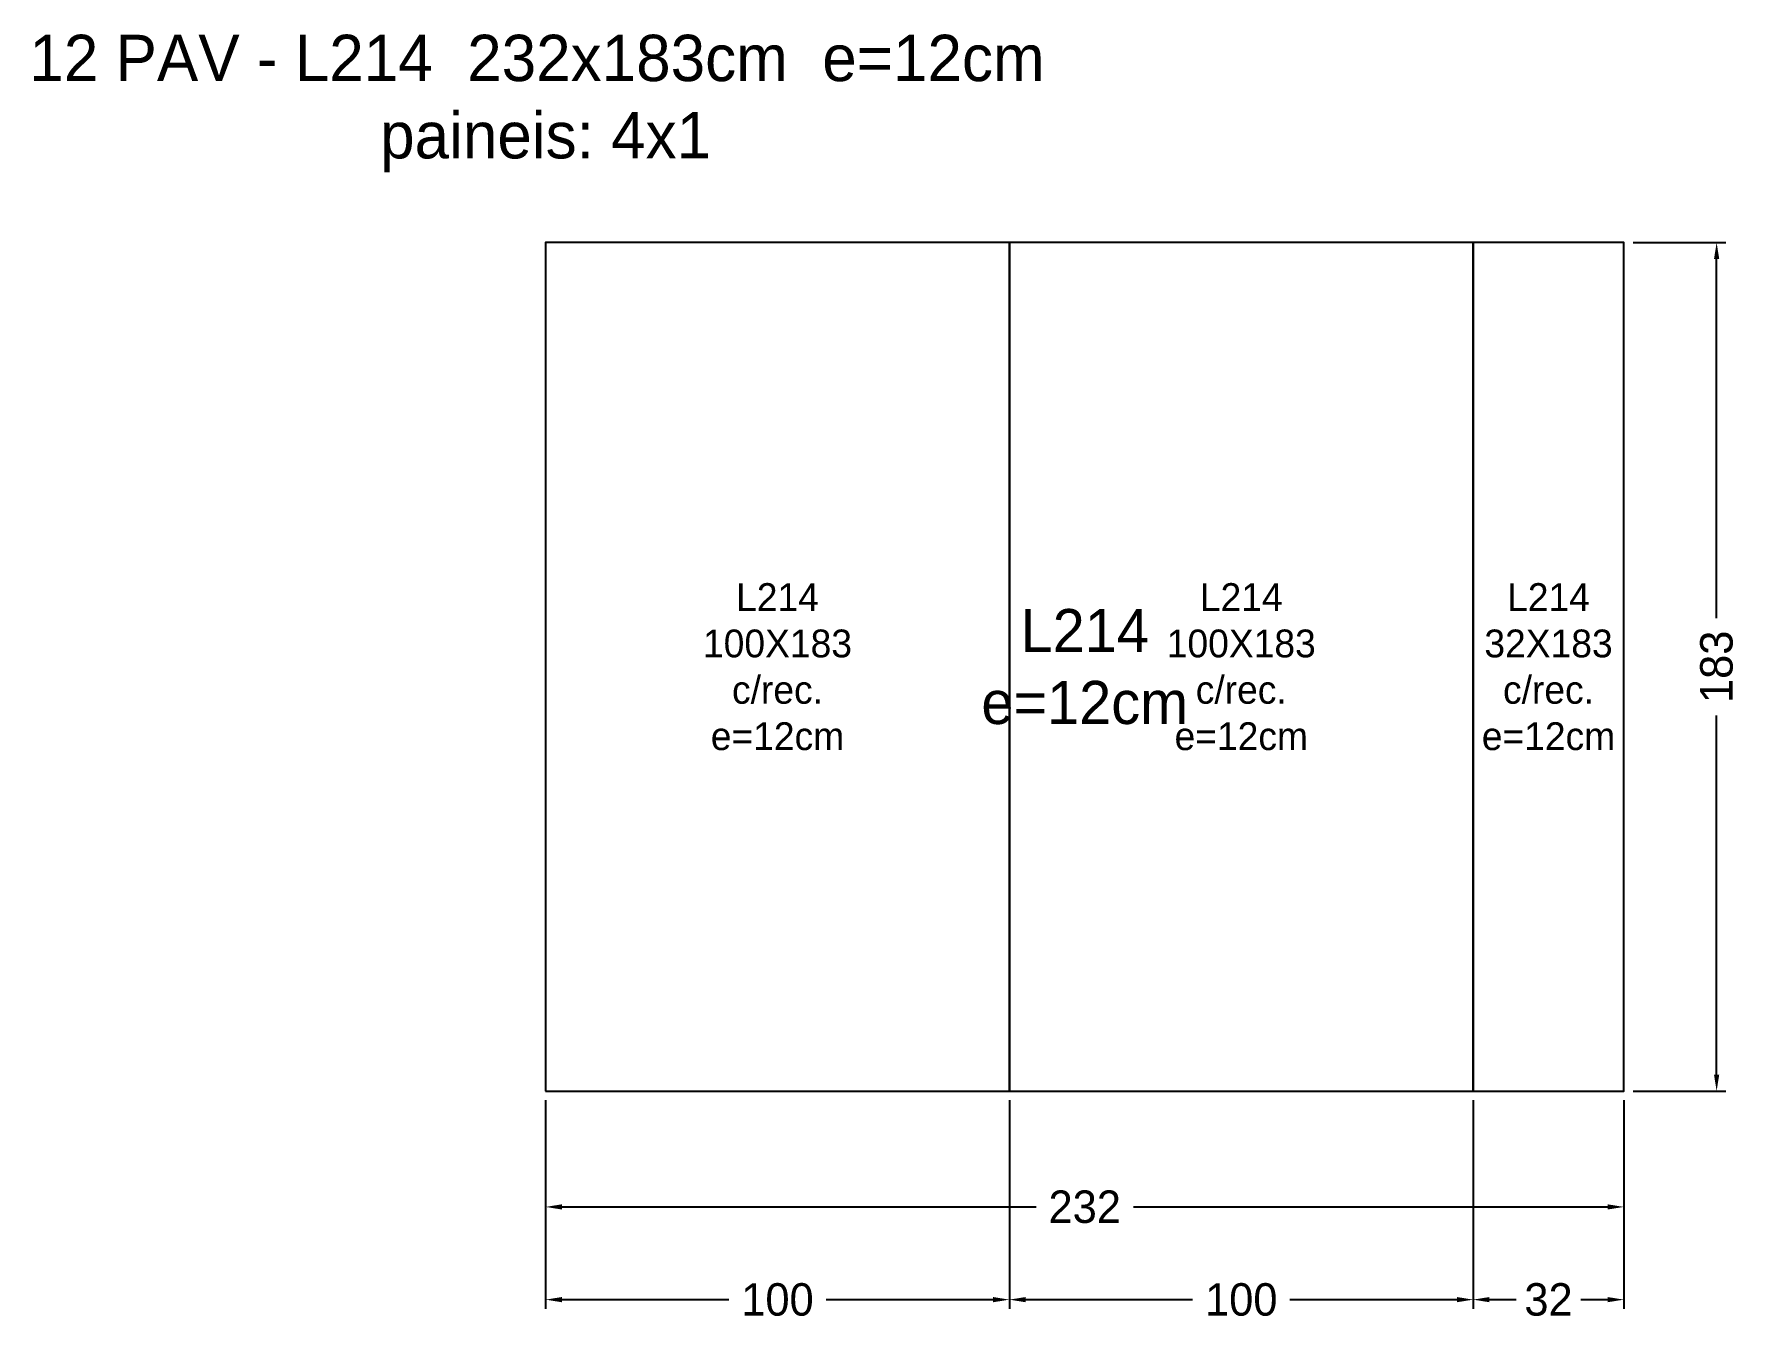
# Model space of a CAD drawing. Header units: metres. Extents: x -110 to 257, y -50 to 228.
import ezdxf

# ---------------------------------------------------------------- set-up
doc = ezdxf.new("R2010")
doc.units = ezdxf.units.M
for name, color, linetype in [('AUX00', 2, 'Continuous'), ('Contorno', 7, 'Continuous'), ('COTA', 3, 'Continuous'), ('NOMENCLATURA', 2, 'Continuous'), ('Paineis', 3, 'Continuous'), ('Texto Secao', 2, 'Continuous')]:
    doc.layers.add(name, color=color, linetype=linetype)
doc.dimstyles.new('COTA_LJ', dxfattribs={"dimtxt": 7, "dimasz": 3.5, "dimexe": 2, "dimexo": 2, "dimgap": 1.5, "dimtad": 1, "dimdec": 1, "dimcen": 2.5, "dimclrd": 3, "dimclre": 3, "dimclrt": 3, "dimazin": 3, "dimtfac": 1, "dimtmove": 0, "dimatfit": 3})

# ---------------------------------------------------------------- blocks, each defined once
blk = doc.blocks.new('_CLOSEDFILLED')
at = {"color": 0, "linetype": 'BYBLOCK'}
blk.add_solid([(-1, 0.16), (0, 0), (-1, -0.16)], dxfattribs=at)
blk = doc.blocks.new('*D1')
at = {"color": 3}
for p, q in [((0, -2), (0, -27)), ((232.5, -2), (232.5, -27)), ((3.5, -25), (105.75, -25)), ((126.75, -25), (229, -25))]:
    blk.add_line(p, q, dxfattribs=at)
at = {"layer": 'Defpoints'}
for p in [(0, 0), (232.5, 0), (0, -25)]:
    blk.add_point(p, dxfattribs=at)
at = {"layer": 'COTA', "color": 3, "xscale": 3.5, "yscale": 3.5, "rotation": 180}
blk.add_blockref('_CLOSEDFILLED', (0, -25), dxfattribs=at)
at = {"layer": 'COTA', "color": 3, "xscale": 3.5, "yscale": 3.5}
blk.add_blockref('_CLOSEDFILLED', (232.5, -25), dxfattribs=at)
at = {"layer": 'COTA', "color": 3, "insert": (116.25, -25), "char_height": 7, "attachment_point": 5}
blk.add_mtext('232', dxfattribs=at)
blk = doc.blocks.new('*D2')
at = {"color": 3}
for p, q in [((234.5, 183), (254.5, 183)), ((252.5, 102), (252.5, 179.5)), ((252.5, 3.5), (252.5, 81)), ((234.5, 0), (254.5, 0))]:
    blk.add_line(p, q, dxfattribs=at)
at = {"layer": 'Defpoints'}
for p in [(232.5, 183), (232.5, 0), (252.5, 0)]:
    blk.add_point(p, dxfattribs=at)
at = {"layer": 'COTA', "color": 3, "xscale": 3.5, "yscale": 3.5}
for p, rotation in [((252.5, 183), 90), ((252.5, 0), 270)]:
    blk.add_blockref('_CLOSEDFILLED', p, dxfattribs=dict(at, rotation=rotation))
at = {"layer": 'COTA', "color": 3, "insert": (252.5, 91.5), "char_height": 7, "attachment_point": 5, "rotation": 90}
blk.add_mtext('183', dxfattribs=at)
blk = doc.blocks.new('*D3')
at = {"color": 3}
for p, q in [((0, -2), (0, -47)), ((100, -2), (100, -47)), ((3.5, -45), (39.5, -45)), ((60.5, -45), (96.5, -45))]:
    blk.add_line(p, q, dxfattribs=at)
at = {"layer": 'Defpoints'}
for p in [(0, 0), (100, 0), (0, -45)]:
    blk.add_point(p, dxfattribs=at)
at = {"layer": 'COTA', "color": 3, "xscale": 3.5, "yscale": 3.5, "rotation": 180}
blk.add_blockref('_CLOSEDFILLED', (0, -45), dxfattribs=at)
at = {"layer": 'COTA', "color": 3, "xscale": 3.5, "yscale": 3.5}
blk.add_blockref('_CLOSEDFILLED', (100, -45), dxfattribs=at)
at = {"layer": 'COTA', "color": 3, "insert": (50, -45), "char_height": 7, "attachment_point": 5}
blk.add_mtext('100', dxfattribs=at)
blk = doc.blocks.new('*D4')
at = {"color": 3}
for p, q in [((100, -2), (100, -47)), ((200, -2), (200, -47)), ((103.5, -45), (139.5, -45)), ((160.5, -45), (196.5, -45))]:
    blk.add_line(p, q, dxfattribs=at)
at = {"layer": 'Defpoints'}
for p in [(100, 0), (200, 0), (100, -45)]:
    blk.add_point(p, dxfattribs=at)
at = {"layer": 'COTA', "color": 3, "xscale": 3.5, "yscale": 3.5, "rotation": 180}
blk.add_blockref('_CLOSEDFILLED', (100, -45), dxfattribs=at)
at = {"layer": 'COTA', "color": 3, "xscale": 3.5, "yscale": 3.5}
blk.add_blockref('_CLOSEDFILLED', (200, -45), dxfattribs=at)
at = {"layer": 'COTA', "color": 3, "insert": (150, -45), "char_height": 7, "attachment_point": 5}
blk.add_mtext('100', dxfattribs=at)
blk = doc.blocks.new('*D5')
at = {"color": 3}
for p, q in [((200, -2), (200, -47)), ((232.5, -2), (232.5, -47)), ((203.5, -45), (209.25, -45)), ((223.25, -45), (229, -45))]:
    blk.add_line(p, q, dxfattribs=at)
at = {"layer": 'Defpoints'}
for p in [(200, 0), (232.5, 0), (200, -45)]:
    blk.add_point(p, dxfattribs=at)
at = {"layer": 'COTA', "color": 3, "xscale": 3.5, "yscale": 3.5, "rotation": 180}
blk.add_blockref('_CLOSEDFILLED', (200, -45), dxfattribs=at)
at = {"layer": 'COTA', "color": 3, "xscale": 3.5, "yscale": 3.5}
blk.add_blockref('_CLOSEDFILLED', (232.5, -45), dxfattribs=at)
at = {"layer": 'COTA', "color": 3, "insert": (216.25, -45), "char_height": 7, "attachment_point": 5}
blk.add_mtext('32', dxfattribs=at)

msp = doc.modelspace()

# ---------------------------------------------------------------- linework, layer by layer
at = {"layer": 'Contorno'}
msp.add_lwpolyline([(0, 0), (232.5, 0), (232.5, 183), (0, 183), (0, 0)], close=True, dxfattribs=at)
at = {"layer": 'Paineis'}
for points in [[(0, 0), (100, 0), (100, 183), (0, 183)], [(100, 0), (200, 0), (200, 183), (100, 183)], [(200, 0), (232.5, 0), (232.5, 183), (200, 183)]]:
    msp.add_lwpolyline(points, close=True, dxfattribs=at)

# ---------------------------------------------------------------- texts
at = {"layer": 'AUX00', "char_height": 6, "attachment_point": 5}
for s, insert, width in [('\\pxqc;L214^J100X183^Jc/rec.^Je=12cm', (50, 91.5), 100), ('\\pxqc;L214^J100X183^Jc/rec.^Je=12cm', (150, 91.5), 100), ('\\pxqc;L214^J32X183^Jc/rec.^Je=12cm', (216.25, 91.5), 32.5)]:
    msp.add_mtext(s, dxfattribs=dict(at, insert=insert, width=width))
at = {"layer": 'NOMENCLATURA', "insert": (0, 213), "char_height": 10, "width": 252.5, "attachment_point": 5}
msp.add_mtext('12 PAV - L214  232x183cm  e=12cm  paineis: 4x1', dxfattribs=at)
at = {"layer": 'Texto Secao', "insert": (116.25, 91.5), "char_height": 9.3, "width": 232.5, "attachment_point": 5}
msp.add_mtext('L214\\Pe=12cm', dxfattribs=at)

# ---------------------------------------------------------------- dimensions: what is measured, and where the dimension line sits
at = {"layer": 'COTA'}
dim = msp.add_linear_dim(base=(252.5, 0), p1=(232.5, 0), p2=(232.5, 183), angle=90, dimstyle='COTA_LJ', dxfattribs=at)
dim.commit()
dim.dimension.update_dxf_attribs({"geometry": '*D2', "text_midpoint": (252.5, 91.5)})
for base, p1, p2, picture, middle in [((0, -25), (0, 0), (232.5, 0), '*D1', (116.25, -25)), ((0, -45), (0, 0), (100, 0), '*D3', (50, -45)), ((100, -45), (100, 0), (200, 0), '*D4', (150, -45)), ((200, -45), (200, 0), (232.5, 0), '*D5', (216.25, -45))]:
    dim = msp.add_linear_dim(base=base, p1=p1, p2=p2, dimstyle='COTA_LJ', dxfattribs=at)
    dim.commit()
    dim.dimension.update_dxf_attribs({"geometry": picture, "text_midpoint": middle})

doc.saveas('drawing.dxf')
